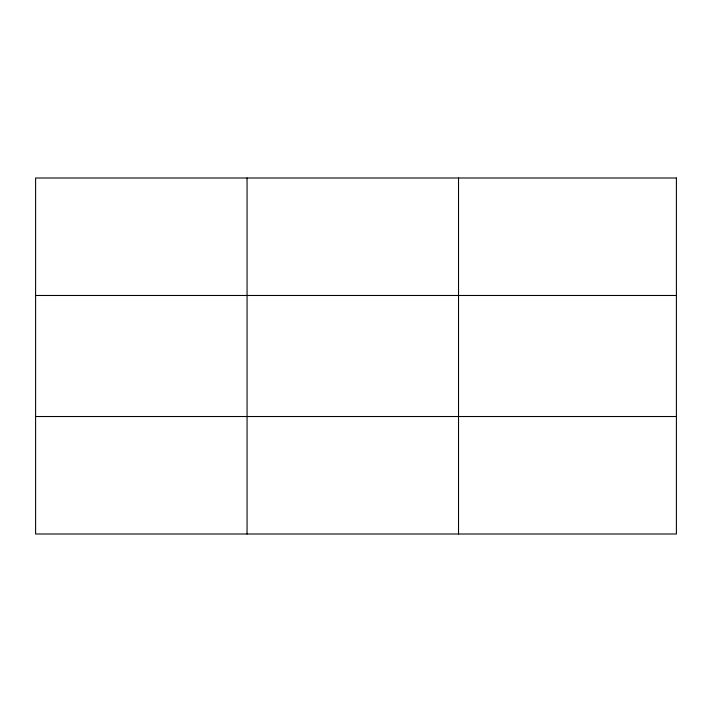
<?xml version="1.0" encoding="UTF-8"?>
<svg xmlns="http://www.w3.org/2000/svg" width="712" height="712" viewBox="0 0 712 712"><rect width="100%" height="100%" fill="white"/><g stroke="black" fill="none" stroke-linecap="round" stroke-linejoin="round"><path stroke-width="1.07" d="M247.064 534L247.064 178M458.528 534L458.528 178M35.6 295.48L676.4 295.48M35.6 416.52L676.4 416.52M676.4 178L35.6 178L35.6 534L676.4 534L676.4 178"/></g></svg>
